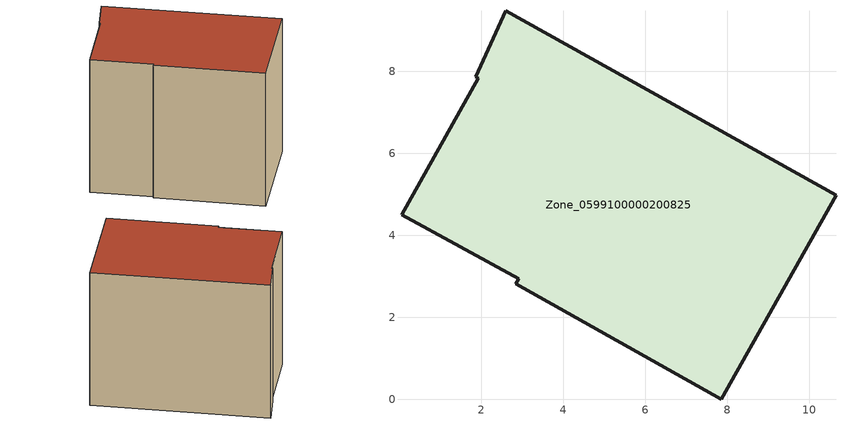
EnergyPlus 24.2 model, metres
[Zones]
Zone_0599100000200825
 floor ground (C_G): 1.86,7.86 2.6,9.48 10.65,4.98 7.85,0 2.84,2.81 2.91,2.94 0.05,4.5 1.92,7.83 z0
 wall outside (C_F): 2.84,2.81 7.85,0 10.65,4.98 2.6,9.48 1.86,7.86 1.92,7.83 0.05,4.5 2.91,2.94 2.84,2.81 z0:7.66
 roof outside (C_R): 2.6,9.48 1.86,7.86 1.92,7.83 0.05,4.5 2.91,2.94 2.84,2.81 7.85,0 10.65,4.98 z7.66
[BUILDING]
Pand.0599100000200825: North Axis=0; Terrain=City; Loads Convergence Tolerance Value=0.04; Temperature Convergence Tolerance Value=0.4; Solar Distribution=FullExterior; Maximum Number of Warmup Days=25; Minimum Number of Warmup Days=1
[Site:Location]
Rotterdam.The.Hague.AP_ZH_NLD Design_Conditions: Latitude=51.96; Longitude=4.45; Time Zone=1; Elevation=-4.5
[SITE:GROUNDTEMPERATURE:BUILDINGSURFACE]
18, 18, 18, 18, 18, 18, 18, 18, 18, 18, 18, 18
[MATERIAL] Thermal Absorptance=0.9; Solar Absorptance=0.7; Visible Absorptance=0.7
Name | Roughness | Thickness | Conductivity | Density | Specific Heat
G.TC.1975-1991 | MediumSmooth | 0.15 | 0.288461 | 540 | 1210
F.TC.1975-1991 | Rough | 0.3 | 0.230769 | 1920 | 840
R.TC.1975-1991 | MediumRough | 0.2 | 0.153846 | 1500 | 1000
[CONSTRUCTION]
C_G: G.TC.1975-1991
C_F: F.TC.1975-1991
C_R: R.TC.1975-1991
[ZONE]
Zone_0599100000200825: Type=1; Multiplier=1; Ceiling Height=Autocalculate; Volume=Autocalculate; Floor Area=autocalculate; Part of Total Floor Area=Yes
[ZONEINFILTRATION:DESIGNFLOWRATE]
Infil_Zone_0599100000200825: Zone or ZoneList or Space or SpaceList=Zone_0599100000200825; Schedule=AlwaysOn; Design Flow Rate Calculation Method=Flow/Area; Flow Rate per Floor Area=0.003; Constant Term Coefficient=1; Temperature Term Coefficient=0; Velocity Term Coefficient=0; Velocity Squared Term Coefficient=0
[HVACTEMPLATE:ZONE:IDEALLOADSAIRSYSTEM]
Zone_0599100000200825: Maximum Heating Supply Air Temperature=50; Minimum Cooling Supply Air Temperature=13; Maximum Heating Supply Air Humidity Ratio=0.0156; Minimum Cooling Supply Air Humidity Ratio=0.0077; Heating Limit=NoLimit; Cooling Limit=NoLimit; Dehumidification Control Type=ConstantSensibleHeatRatio; Cooling Sensible Heat Ratio=0.7; Dehumidification Setpoint=60; Humidification Control Type=None; Humidification Setpoint=30; Outdoor Air Method=None; Outdoor Air Flow Rate per Person=0.00944; Outdoor Air Flow Rate per Zone Floor Area=0; Outdoor Air Flow Rate per Zone=0; Demand Controlled Ventilation Type=None; Outdoor Air Economizer Type=NoEconomizer; Heat Recovery Type=None; Sensible Heat Recovery Effectiveness=0.7; Latent Heat Recovery Effectiveness=0.65
[ZONECONTROL:THERMOSTAT]
ThermostatControl_Zone_0599100000200825: Zone or ZoneList=Zone_0599100000200825; Control Type Schedule=DualSetpointControlType; Control 1=Thermostat_Zone_0599100000200825; Temperature Difference Between Cutout And Setpoint=0
[THERMOSTATSETPOINT:DUALSETPOINT]
Thermostat_Zone_0599100000200825: Heating Setpoint Temperature Schedule=HeatingSetpoint_Zone_0599100000200825; Cooling Setpoint Temperature Schedule=CoolingSetpoint_Zone_0599100000200825
[SCHEDULE:COMPACT]
HeatingSetpoint_Zone_0599100000200825: Through: 12/31, For: AllDays, Until: 24:00, 21
CoolingSetpoint_Zone_0599100000200825: Through: 12/31, For: AllDays, Until: 24:00, 24
DualSetpointControlType: Through: 12/31, For: AllDays, Until: 24:00, 4
AlwaysOn: Through: 12/31, For: AllDays, Until: 24:00, 1
